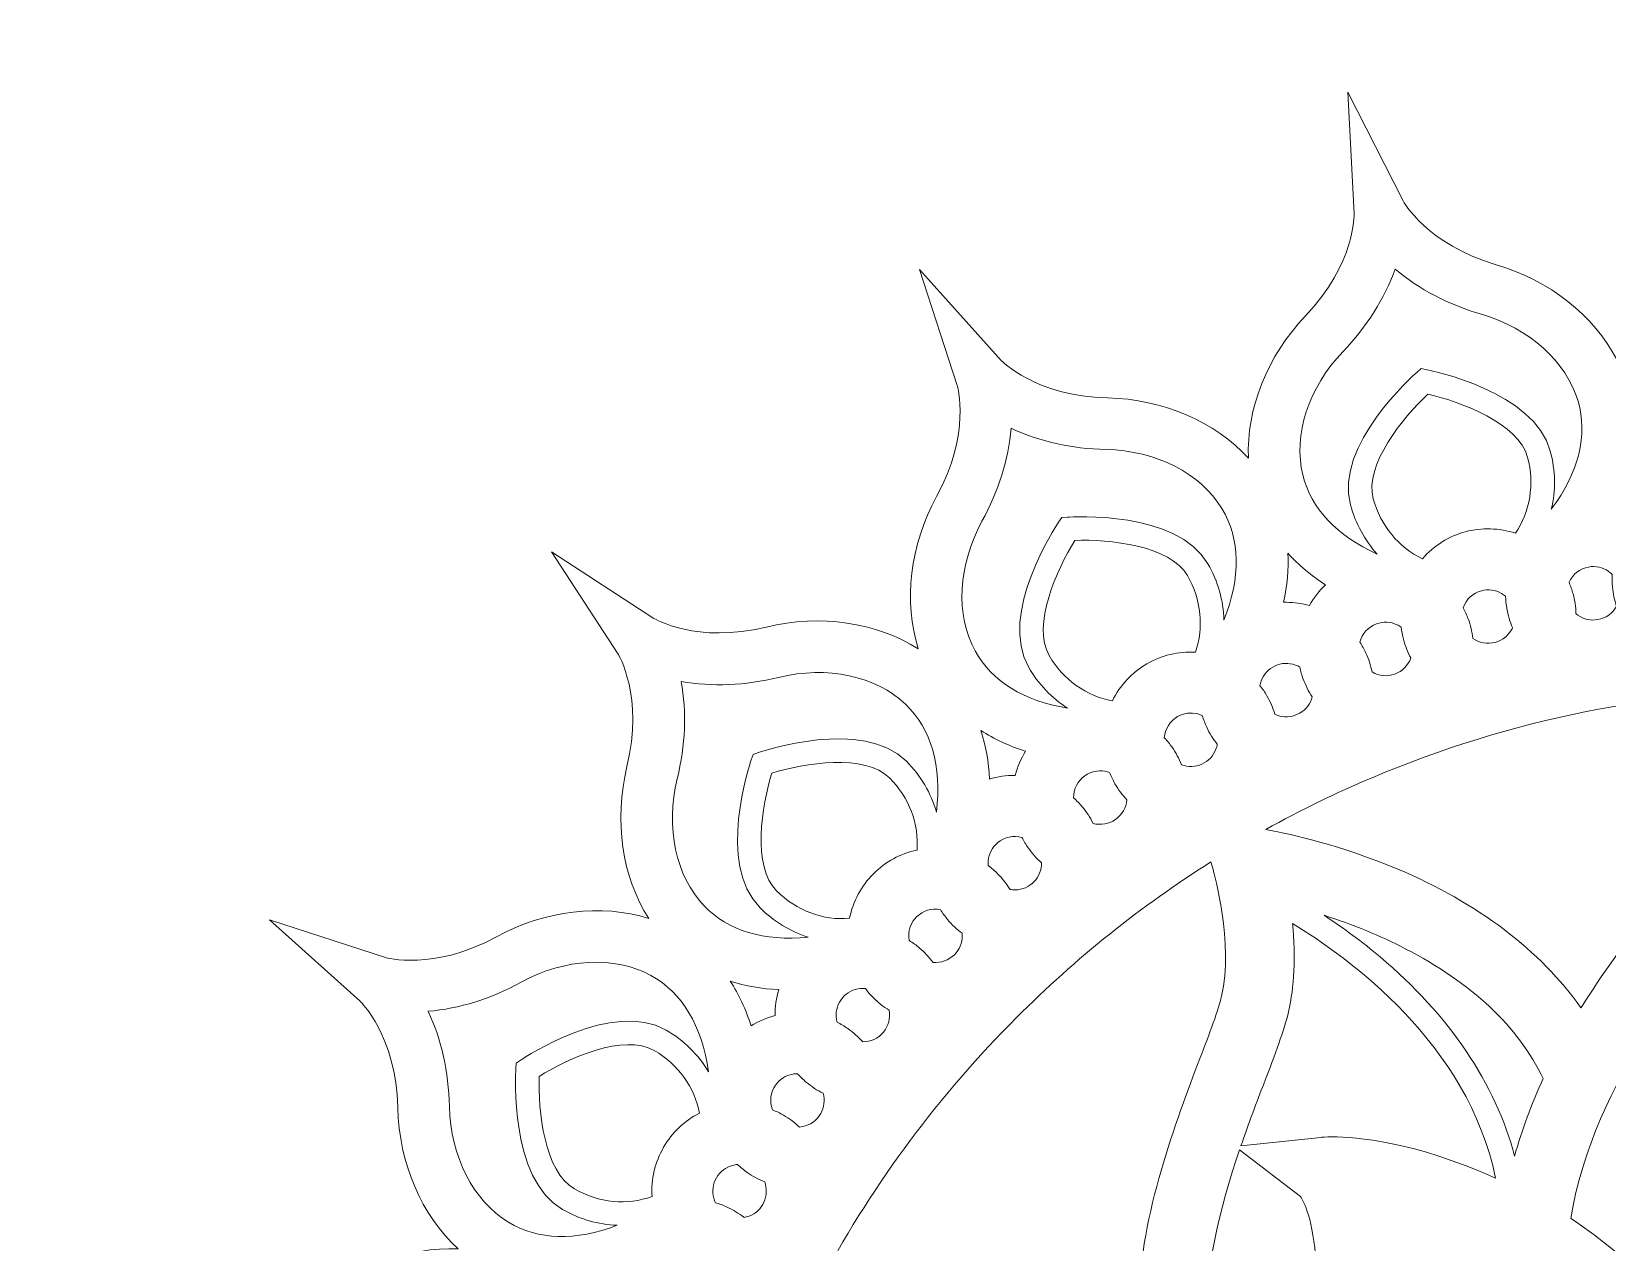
# Model space of a CAD drawing. Header units: millimetres. Extents: x 146 to 1170, y -927 to -143.
# Drawn here: x 807.7 to 968.6, y -268.2 to -144.6 of the extents above; entities that cross this region are included whole.
import ezdxf

# ---------------------------------------------------------------- set-up
doc = ezdxf.new("R2010")
doc.units = ezdxf.units.MM
doc.header["$MEASUREMENT"] = 0
doc.layers.add('Layer 4', color=7, linetype='Continuous')

msp = doc.modelspace()

# ---------------------------------------------------------------- linework, layer by layer
at = {"layer": 'Layer 4', "lineweight": 0}
for points, knots in [([(1146.48, -357.68), (1144.89, -352.23), (1141.3, -347.68), (1136.8, -345.36), (1141.74, -344.28), (1146.39, -340.81), (1149.34, -335.97), (1153.17, -329.69), (1158.04, -328.49), (1158.08, -328.48), (1158.08, -328.48), (1170.28, -325.9), (1170.28, -325.9), (1170.28, -325.9), (1158.1, -323.32), (1158.1, -323.32), (1158.05, -323.31), (1153.16, -322.1), (1149.34, -315.84), (1146.39, -310.99), (1141.74, -307.53), (1136.8, -306.44), (1141.3, -304.12), (1144.89, -299.57), (1146.48, -294.13), (1148.55, -287.06), (1152.95, -284.66), (1152.99, -284.64), (1152.99, -284.64), (1164.1, -278.99), (1164.1, -278.99), (1164.1, -278.99), (1151.67, -279.65), (1151.67, -279.65), (1151.47, -279.65), (1146.53, -279.7), (1141.27, -274.69), (1137.17, -270.77), (1131.79, -268.62), (1126.73, -268.86), (1130.47, -265.45), (1132.76, -260.12), (1132.89, -254.45), (1133.07, -247.06), (1136.58, -243.74), (1136.72, -243.6), (1136.72, -243.6), (1145.99, -235.27), (1145.99, -235.27), (1145.99, -235.27), (1134.15, -239.13), (1134.15, -239.13), (1134.1, -239.14), (1129.27, -240.54), (1122.83, -237.02), (1117.85, -234.3), (1112.09, -233.62), (1107.27, -235.15), (1110, -230.89), (1110.84, -225.16), (1109.5, -219.65), (1107.76, -212.5), (1110.36, -208.21), (1110.39, -208.17), (1110.39, -208.17), (1117.18, -197.73), (1117.18, -197.73), (1117.18, -197.73), (1106.75, -204.52), (1106.75, -204.52), (1106.7, -204.54), (1102.4, -207.15), (1095.26, -205.41), (1089.75, -204.07), (1084.02, -204.91), (1079.76, -207.64), (1081.29, -202.82), (1080.61, -197.06), (1077.89, -192.08), (1074.34, -185.59), (1075.72, -180.96), (1075.78, -180.77), (1075.78, -180.77), (1079.64, -168.92), (1079.64, -168.92), (1079.64, -168.92), (1071.32, -178.18), (1071.32, -178.18), (1071.29, -178.22), (1067.78, -181.85), (1060.46, -182.02), (1054.79, -182.15), (1049.46, -184.44), (1046.06, -188.18), (1046.29, -183.13), (1044.14, -177.74), (1040.23, -173.64), (1035.14, -168.31), (1035.26, -163.3), (1035.26, -163.26), (1035.26, -163.26), (1035.92, -150.81), (1035.92, -150.81), (1035.92, -150.81), (1030.28, -161.91), (1030.28, -161.91), (1030.26, -161.95), (1027.82, -166.37), (1020.79, -168.43), (1015.34, -170.03), (1010.79, -173.61), (1008.47, -178.11), (1007.38, -173.17), (1003.92, -168.52), (999.07, -165.57), (992.79, -161.74), (991.6, -156.87), (991.59, -156.83), (991.59, -156.83), (989.01, -144.64), (989.01, -144.64), (989.01, -144.64), (986.43, -156.81), (986.43, -156.81), (986.42, -156.86), (985.2, -161.76), (978.95, -165.57), (974.1, -168.52), (970.63, -173.17), (969.55, -178.11), (967.23, -173.61), (962.68, -170.03), (957.23, -168.43), (950.18, -166.36), (947.76, -161.96), (947.74, -161.92), (947.74, -161.92), (942.09, -150.81), (942.09, -150.81), (942.09, -150.81), (942.75, -163.24), (942.75, -163.24), (942.76, -163.29), (942.86, -168.33), (937.79, -173.64), (933.87, -177.74), (931.73, -183.13), (931.96, -188.18), (928.55, -184.44), (923.23, -182.15), (917.56, -182.02), (910.21, -181.85), (906.74, -178.22), (906.71, -178.19), (906.71, -178.19), (898.37, -168.92), (898.37, -168.92), (898.37, -168.92), (902.23, -180.76), (902.23, -180.76), (902.25, -180.81), (903.65, -185.65), (900.13, -192.08), (897.41, -197.06), (896.73, -202.82), (898.26, -207.64), (894, -204.91), (888.27, -204.07), (882.75, -205.41), (875.6, -207.15), (871.32, -204.55), (871.28, -204.52), (871.28, -204.52), (860.83, -197.73), (860.83, -197.73), (860.83, -197.73), (867.62, -208.16), (867.62, -208.16), (867.65, -208.2), (870.25, -212.51), (868.52, -219.65), (867.18, -225.16), (868.02, -230.89), (870.74, -235.15), (865.92, -233.62), (860.17, -234.3), (855.19, -237.02), (848.74, -240.55), (843.92, -239.14), (843.88, -239.13), (843.88, -239.13), (832.03, -235.27), (832.03, -235.27), (832.03, -235.27), (841.29, -243.59), (841.29, -243.59), (841.32, -243.63), (844.95, -247.12), (845.13, -254.45), (845.26, -260.12), (847.55, -265.45), (851.29, -268.86), (846.23, -268.62), (840.85, -270.77), (836.74, -274.68), (831.37, -279.81), (826.42, -279.65), (826.36, -279.65), (826.36, -279.65), (813.92, -278.99), (813.92, -278.99), (813.92, -278.99), (825.02, -284.63), (825.02, -284.63), (825.06, -284.65), (829.47, -287.08), (831.54, -294.13), (833.13, -299.57), (836.72, -304.12), (841.21, -306.44), (836.27, -307.53), (831.63, -310.99), (828.68, -315.84), (824.85, -322.11), (819.98, -323.31), (819.93, -323.32), (819.93, -323.32), (807.74, -325.9), (807.74, -325.9), (807.74, -325.9), (819.92, -328.48), (819.92, -328.48), (819.97, -328.49), (824.86, -329.7), (828.68, -335.97), (831.63, -340.81), (836.27, -344.28), (841.21, -345.36), (836.72, -347.68), (833.13, -352.23), (831.54, -357.68), (829.45, -364.78), (825.2, -367.08), (825.03, -367.17), (825.03, -367.17), (813.92, -372.82), (813.92, -372.82), (813.92, -372.82), (826.35, -372.16), (826.35, -372.16), (826.56, -372.16), (831.46, -372.08), (836.74, -377.12), (840.85, -381.04), (846.24, -383.19), (851.29, -382.95), (847.55, -386.36), (845.26, -391.68), (845.13, -397.35), (844.95, -404.72), (841.33, -408.17), (841.29, -408.2), (841.29, -408.2), (832.03, -416.54), (832.03, -416.54), (832.03, -416.54), (843.87, -412.68), (843.87, -412.68), (843.91, -412.66), (848.74, -411.26), (855.19, -414.78), (860.17, -417.5), (865.92, -418.18), (870.74, -416.65), (868.01, -420.91), (867.18, -426.64), (868.52, -432.16), (870.27, -439.35), (867.74, -443.46), (867.63, -443.63), (867.63, -443.63), (860.83, -454.08), (860.83, -454.08), (860.83, -454.08), (871.27, -447.29), (871.27, -447.29), (871.31, -447.26), (875.61, -444.66), (882.75, -446.39), (888.27, -447.73), (894, -446.9), (898.26, -444.17), (896.73, -448.99), (897.41, -454.74), (900.13, -459.72), (903.65, -466.17), (902.25, -470.99), (902.24, -471.03), (902.24, -471.03), (898.38, -482.88), (898.38, -482.88), (898.38, -482.88), (906.7, -473.62), (906.7, -473.62), (906.73, -473.59), (910.23, -469.96), (917.56, -469.79), (923.23, -469.65), (928.55, -467.36), (931.96, -463.62), (931.73, -468.68), (933.87, -474.06), (937.79, -478.17), (942.88, -483.5), (942.76, -488.5), (942.75, -488.55), (942.75, -488.55), (942.09, -500.99), (942.09, -500.99), (942.09, -500.99), (947.74, -489.9), (947.74, -489.9), (947.76, -489.85), (950.19, -485.44), (957.23, -483.38), (962.68, -481.78), (967.23, -478.19), (969.55, -473.7), (970.63, -478.64), (974.1, -483.28), (978.95, -486.23), (985.22, -490.06), (986.42, -494.93), (986.43, -494.98), (986.43, -494.98), (989.01, -507.17), (989.01, -507.17), (989.01, -507.17), (991.59, -494.99), (991.59, -494.99), (991.6, -494.94), (992.82, -490.04), (999.07, -486.23), (1003.92, -483.28), (1007.38, -478.64), (1008.47, -473.7), (1010.79, -478.19), (1015.34, -481.78), (1020.79, -483.38), (1027.88, -485.46), (1030.18, -489.71), (1030.27, -489.88), (1030.27, -489.88), (1035.92, -500.99), (1035.92, -500.99), (1035.92, -500.99), (1035.26, -488.56), (1035.26, -488.56), (1035.26, -488.51), (1035.16, -483.48), (1040.23, -478.17), (1044.14, -474.06), (1046.29, -468.68), (1046.05, -463.62), (1049.46, -467.36), (1054.79, -469.65), (1060.46, -469.79), (1067.81, -469.96), (1071.28, -473.58), (1071.31, -473.62), (1071.31, -473.62), (1079.64, -482.88), (1079.64, -482.88), (1079.64, -482.88), (1075.79, -471.05), (1075.79, -471.05), (1075.77, -471), (1074.38, -466.15), (1077.89, -459.72), (1080.61, -454.74), (1081.29, -448.99), (1079.76, -444.17), (1084.02, -446.9), (1089.75, -447.73), (1095.26, -446.39), (1102.41, -444.65), (1106.7, -447.26), (1106.74, -447.28), (1106.74, -447.28), (1117.18, -454.08), (1117.18, -454.08), (1117.18, -454.08), (1110.39, -443.64), (1110.39, -443.64), (1110.37, -443.6), (1107.76, -439.29), (1109.5, -432.16), (1110.84, -426.64), (1110, -420.91), (1107.27, -416.65), (1112.1, -418.18), (1117.85, -417.5), (1122.83, -414.78), (1129.31, -411.24), (1133.95, -412.62), (1134.14, -412.67), (1134.14, -412.67), (1145.99, -416.54), (1145.99, -416.54), (1145.99, -416.54), (1136.73, -408.21), (1136.73, -408.21), (1136.69, -408.18), (1133.06, -404.69), (1132.89, -397.35), (1132.76, -391.68), (1130.47, -386.36), (1126.73, -382.95), (1131.79, -383.19), (1137.17, -381.04), (1141.27, -377.12), (1146.6, -372.04), (1151.6, -372.15), (1151.65, -372.16), (1151.65, -372.16), (1164.1, -372.82), (1164.1, -372.82), (1164.1, -372.82), (1153, -367.17), (1153, -367.17), (1152.96, -367.15), (1148.55, -364.73), (1146.48, -357.68)], [0, 0, 0, 0, 1, 1, 1, 2, 2, 2, 3, 3, 3, 4, 4, 4, 5, 5, 5, 6, 6, 6, 7, 7, 7, 8, 8, 8, 9, 9, 9, 10, 10, 10, 11, 11, 11, 12, 12, 12, 13, 13, 13, 14, 14, 14, 15, 15, 15, 16, 16, 16, 17, 17, 17, 18, 18, 18, 19, 19, 19, 20, 20, 20, 21, 21, 21, 22, 22, 22, 23, 23, 23, 24, 24, 24, 25, 25, 25, 26, 26, 26, 27, 27, 27, 28, 28, 28, 29, 29, 29, 30, 30, 30, 31, 31, 31, 32, 32, 32, 33, 33, 33, 34, 34, 34, 35, 35, 35, 36, 36, 36, 37, 37, 37, 38, 38, 38, 39, 39, 39, 40, 40, 40, 41, 41, 41, 42, 42, 42, 43, 43, 43, 44, 44, 44, 45, 45, 45, 46, 46, 46, 47, 47, 47, 48, 48, 48, 49, 49, 49, 50, 50, 50, 51, 51, 51, 52, 52, 52, 53, 53, 53, 54, 54, 54, 55, 55, 55, 56, 56, 56, 57, 57, 57, 58, 58, 58, 59, 59, 59, 60, 60, 60, 61, 61, 61, 62, 62, 62, 63, 63, 63, 64, 64, 64, 65, 65, 65, 66, 66, 66, 67, 67, 67, 68, 68, 68, 69, 69, 69, 70, 70, 70, 71, 71, 71, 72, 72, 72, 73, 73, 73, 74, 74, 74, 75, 75, 75, 76, 76, 76, 77, 77, 77, 78, 78, 78, 79, 79, 79, 80, 80, 80, 81, 81, 81, 82, 82, 82, 83, 83, 83, 84, 84, 84, 85, 85, 85, 86, 86, 86, 87, 87, 87, 88, 88, 88, 89, 89, 89, 90, 90, 90, 91, 91, 91, 92, 92, 92, 93, 93, 93, 94, 94, 94, 95, 95, 95, 96, 96, 96, 97, 97, 97, 98, 98, 98, 99, 99, 99, 100, 100, 100, 101, 101, 101, 102, 102, 102, 103, 103, 103, 104, 104, 104, 105, 105, 105, 106, 106, 106, 107, 107, 107, 108, 108, 108, 109, 109, 109, 110, 110, 110, 111, 111, 111, 112, 112, 112, 113, 113, 113, 114, 114, 114, 115, 115, 115, 116, 116, 116, 117, 117, 117, 118, 118, 118, 119, 119, 119, 120, 120, 120, 121, 121, 121, 122, 122, 122, 123, 123, 123, 124, 124, 124, 125, 125, 125, 126, 126, 126, 127, 127, 127, 128, 128, 128, 129, 129, 129, 130, 130, 130, 131, 131, 131, 132, 132, 132, 133, 133, 133, 134, 134, 134, 135, 135, 135, 136, 136, 136, 137, 137, 137, 138, 138, 138, 139, 139, 139, 140, 140, 140, 141, 141, 141, 142, 142, 142, 143, 143, 143, 144, 144, 144, 144]), ([(962.87, -193.39), (963.34, -191.47), (963.3, -189.44), (962.77, -187.46), (961.14, -181.36), (950.61, -179.23), (950.16, -179.15), (950.16, -179.15), (949.58, -179.03), (949.58, -179.03), (949.58, -179.03), (949.14, -179.42), (949.14, -179.42), (948.79, -179.72), (940.74, -186.83), (942.37, -192.93), (942.88, -194.83), (943.82, -196.55), (945.1, -197.96), (940.97, -196.09), (938.35, -193.32), (937.51, -189.89), (936.51, -185.81), (938.08, -180.98), (941.61, -177.28), (944.05, -174.72), (945.84, -171.89), (946.93, -168.88), (949.39, -170.95), (952.35, -172.5), (955.75, -173.49), (960.65, -174.93), (964.43, -178.33), (965.6, -182.36), (966.61, -185.83), (965.67, -189.62), (962.87, -193.39)], [0, 0, 0, 0, 1, 1, 1, 2, 2, 2, 3, 3, 3, 4, 4, 4, 5, 5, 5, 6, 6, 6, 7, 7, 7, 8, 8, 8, 9, 9, 9, 10, 10, 10, 11, 11, 11, 12, 12, 12, 12]), ([(954.12, -195.68), (952.41, -196.14), (950.9, -197.09), (949.72, -198.43), (947.3, -197.31), (945.43, -195.04), (944.7, -192.31), (943.77, -188.86), (947.73, -184.02), (950.28, -181.64), (953.68, -182.42), (959.52, -184.63), (960.45, -188.09), (961.17, -190.79), (960.71, -193.66), (959.21, -195.83), (957.54, -195.29), (955.79, -195.24), (954.12, -195.68)], [0, 0, 0, 0, 1, 1, 1, 2, 2, 2, 3, 3, 3, 4, 4, 4, 5, 5, 5, 6, 6, 6, 6]), ([(929.45, -204.71), (929.41, -202.71), (928.85, -200.75), (927.82, -198.96), (924.66, -193.48), (913.94, -194.16), (913.48, -194.19), (913.48, -194.19), (912.9, -194.23), (912.9, -194.23), (912.9, -194.23), (912.57, -194.72), (912.57, -194.72), (912.31, -195.1), (906.37, -204.05), (909.53, -209.52), (910.52, -211.23), (911.87, -212.65), (913.49, -213.68), (909.01, -212.95), (905.76, -210.95), (904.06, -207.85), (902.04, -204.17), (902.31, -199.1), (904.76, -194.61), (906.46, -191.5), (907.46, -188.31), (907.73, -185.12), (910.63, -186.48), (913.89, -187.21), (917.43, -187.29), (922.54, -187.41), (927.07, -189.72), (929.25, -193.31), (931.13, -196.41), (931.19, -200.33), (929.45, -204.71)], [0, 0, 0, 0, 1, 1, 1, 2, 2, 2, 3, 3, 3, 4, 4, 4, 5, 5, 5, 6, 6, 6, 7, 7, 7, 8, 8, 8, 9, 9, 9, 10, 10, 10, 11, 11, 11, 12, 12, 12, 12]), ([(926.54, -207.97), (924.8, -207.88), (923.11, -208.28), (921.6, -209.15), (920.08, -210.03), (918.86, -211.34), (918.07, -212.93), (915.43, -212.48), (913.03, -210.77), (911.62, -208.32), (909.83, -205.23), (912.4, -199.53), (914.24, -196.56), (917.73, -196.44), (923.95, -197.07), (925.74, -200.16), (927.13, -202.58), (927.43, -205.49), (926.54, -207.97)], [0, 0, 0, 0, 1, 1, 1, 2, 2, 2, 3, 3, 3, 4, 4, 4, 5, 5, 5, 6, 6, 6, 6]), ([(935.98, -197.87), (937.06, -199.07), (938.35, -200.16), (939.83, -201.1), (939.18, -201.71), (938.63, -202.42), (938.18, -203.2), (937.41, -202.99), (936.62, -202.88), (935.83, -202.88), (935.73, -202.88), (935.63, -202.88), (935.54, -202.88), (935.91, -201.17), (936.06, -199.49), (935.98, -197.87)], [0, 0, 0, 0, 1, 1, 1, 2, 2, 2, 3, 3, 3, 4, 4, 4, 5, 5, 5, 5]), ([(969.11, -201.31), (969.17, -201.98), (969.31, -202.65), (969.52, -203.3), (969.13, -204.02), (968.44, -204.51), (967.63, -204.65), (966.91, -204.78), (966.19, -204.61), (965.59, -204.2), (965.52, -204.15), (965.45, -204.1), (965.39, -204.04), (965.37, -203.35), (965.27, -202.67), (965.09, -202.02), (964.99, -201.62), (964.85, -201.23), (964.68, -200.84), (965.05, -200.02), (965.81, -199.43), (966.68, -199.28), (967.4, -199.15), (968.12, -199.31), (968.72, -199.73), (968.85, -199.82), (968.98, -199.93), (969.1, -200.05), (969.07, -200.48), (969.08, -200.9), (969.11, -201.31)], [0, 0, 0, 0, 1, 1, 1, 2, 2, 2, 3, 3, 3, 4, 4, 4, 5, 5, 5, 6, 6, 6, 7, 7, 7, 8, 8, 8, 9, 9, 9, 10, 10, 10, 10]), ([(955.73, -201.7), (956.42, -201.52), (957.18, -201.62), (957.8, -201.98), (957.94, -202.06), (958.08, -202.16), (958.2, -202.26), (958.22, -202.69), (958.26, -203.11), (958.33, -203.52), (958.33, -203.52), (958.34, -203.54), (958.34, -203.54), (958.45, -204.2), (958.65, -204.85), (958.92, -205.47), (958.88, -205.55), (958.84, -205.63), (958.8, -205.7), (958.43, -206.33), (957.85, -206.78), (957.14, -206.97), (956.34, -207.19), (955.52, -207.03), (954.85, -206.56), (954.77, -205.88), (954.62, -205.21), (954.39, -204.58), (954.24, -204.19), (954.07, -203.81), (953.87, -203.43), (954.17, -202.59), (954.88, -201.93), (955.73, -201.7)], [0, 0, 0, 0, 1, 1, 1, 2, 2, 2, 3, 3, 3, 4, 4, 4, 5, 5, 5, 6, 6, 6, 7, 7, 7, 8, 8, 8, 9, 9, 9, 10, 10, 10, 11, 11, 11, 11]), ([(945.03, -205.08), (945.72, -204.83), (946.46, -204.86), (947.12, -205.17), (947.12, -205.17), (947.12, -205.17), (947.12, -205.17), (947.27, -205.24), (947.41, -205.32), (947.55, -205.42), (947.59, -205.84), (947.67, -206.26), (947.78, -206.66), (947.96, -207.32), (948.21, -207.96), (948.53, -208.56), (948.26, -209.33), (947.67, -209.92), (946.9, -210.2), (946.12, -210.49), (945.29, -210.41), (944.58, -209.99), (944.44, -209.32), (944.23, -208.67), (943.94, -208.06), (943.77, -207.68), (943.56, -207.32), (943.33, -206.96), (943.56, -206.1), (944.2, -205.38), (945.03, -205.08)], [0, 0, 0, 0, 1, 1, 1, 2, 2, 2, 3, 3, 3, 4, 4, 4, 5, 5, 5, 6, 6, 6, 7, 7, 7, 8, 8, 8, 9, 9, 9, 10, 10, 10, 10]), ([(936.75, -209.28), (936.91, -209.34), (937.06, -209.41), (937.2, -209.49), (937.29, -209.91), (937.4, -210.32), (937.54, -210.71), (937.78, -211.35), (938.09, -211.96), (938.46, -212.53), (938.44, -212.61), (938.41, -212.7), (938.38, -212.78), (938.14, -213.46), (937.63, -214.01), (936.97, -214.31), (936.31, -214.62), (935.57, -214.65), (934.89, -214.41), (934.81, -214.38), (934.73, -214.34), (934.65, -214.31), (934.45, -213.65), (934.18, -213.02), (933.84, -212.43), (933.64, -212.07), (933.4, -211.72), (933.13, -211.39), (933.16, -211.22), (933.2, -211.06), (933.26, -210.91), (933.51, -210.22), (934.01, -209.68), (934.67, -209.37), (935.33, -209.06), (936.07, -209.03), (936.75, -209.28)], [0, 0, 0, 0, 1, 1, 1, 2, 2, 2, 3, 3, 3, 4, 4, 4, 5, 5, 5, 6, 6, 6, 7, 7, 7, 8, 8, 8, 9, 9, 9, 10, 10, 10, 11, 11, 11, 12, 12, 12, 12]), ([(896.97, -213.3), (899.59, -215.81), (900.67, -219.59), (900.11, -224.29), (899.56, -222.35), (898.51, -220.58), (897.04, -219.11), (892.56, -214.64), (882.38, -218.07), (881.95, -218.21), (881.95, -218.21), (881.39, -218.4), (881.39, -218.4), (881.39, -218.4), (881.2, -218.96), (881.2, -218.96), (881.06, -219.39), (877.63, -229.58), (882.1, -234.05), (883.5, -235.45), (885.19, -236.47), (887.03, -237.05), (882.5, -237.5), (878.85, -236.41), (876.4, -233.86), (873.5, -230.83), (872.44, -225.86), (873.65, -220.89), (874.49, -217.45), (874.62, -214.11), (874.06, -210.96), (877.22, -211.52), (880.56, -211.38), (884, -210.54), (888.96, -209.34), (893.93, -210.39), (896.97, -213.3)], [0, 0, 0, 0, 1, 1, 1, 2, 2, 2, 3, 3, 3, 4, 4, 4, 5, 5, 5, 6, 6, 6, 7, 7, 7, 8, 8, 8, 9, 9, 9, 10, 10, 10, 11, 11, 11, 12, 12, 12, 12]), ([(989.01, -211.81), (1004.42, -211.81), (1019.37, -214.83), (1033.44, -220.78), (1037.14, -222.34), (1040.79, -224.12), (1044.3, -226.06), (1041.79, -226.53), (1036.6, -227.68), (1030.82, -230.11), (1022.68, -233.54), (1016.22, -238.43), (1012.11, -244.27), (1011.98, -244.04), (1011.84, -243.82), (1011.7, -243.6), (1007.42, -236.83), (1002.31, -231.23), (998.84, -227.6), (996.47, -225.12), (991.35, -218.45), (990.77, -217.69), (990.77, -217.69), (989.43, -216.03), (989.43, -216.03), (989.43, -216.03), (989.04, -216.3), (989.04, -216.3), (989.04, -216.3), (988.6, -215.98), (988.6, -215.98), (988.6, -215.98), (987.31, -217.6), (987.31, -217.6), (987.31, -217.6), (987.26, -217.67), (987.26, -217.67), (987.2, -217.74), (981.66, -225), (979.17, -227.6), (975.7, -231.23), (970.59, -236.83), (966.32, -243.6), (966.18, -243.82), (966.04, -244.04), (965.9, -244.27), (961.8, -238.43), (955.34, -233.54), (947.19, -230.11), (941.42, -227.68), (936.23, -226.53), (933.72, -226.06), (937.23, -224.12), (940.88, -222.34), (944.58, -220.78), (958.65, -214.83), (973.6, -211.81), (989.01, -211.81)], [0, 0, 0, 0, 1, 1, 1, 2, 2, 2, 3, 3, 3, 4, 4, 4, 5, 5, 5, 6, 6, 6, 7, 7, 7, 8, 8, 8, 9, 9, 9, 10, 10, 10, 11, 11, 11, 12, 12, 12, 13, 13, 13, 14, 14, 14, 15, 15, 15, 16, 16, 16, 17, 17, 17, 18, 18, 18, 19, 19, 19, 19]), ([(927.45, -219.27), (926.82, -219.64), (926.08, -219.73), (925.38, -219.55), (925.29, -219.52), (925.21, -219.5), (925.13, -219.47), (924.88, -218.83), (924.55, -218.23), (924.16, -217.67), (923.93, -217.34), (923.66, -217.01), (923.37, -216.7), (923.44, -215.81), (923.95, -214.99), (924.72, -214.55), (925.34, -214.19), (926.1, -214.09), (926.79, -214.28), (926.95, -214.32), (927.1, -214.38), (927.25, -214.45), (927.37, -214.86), (927.53, -215.25), (927.7, -215.63), (927.99, -216.24), (928.35, -216.83), (928.77, -217.37), (928.76, -217.45), (928.74, -217.54), (928.72, -217.62), (928.53, -218.32), (928.08, -218.91), (927.45, -219.27)], [0, 0, 0, 0, 1, 1, 1, 2, 2, 2, 3, 3, 3, 4, 4, 4, 5, 5, 5, 6, 6, 6, 7, 7, 7, 8, 8, 8, 9, 9, 9, 10, 10, 10, 11, 11, 11, 11]), ([(905.52, -220.92), (905.44, -219.17), (905.15, -217.5), (904.65, -215.96), (906, -216.84), (907.53, -217.55), (909.21, -218.08), (908.74, -218.84), (908.38, -219.67), (908.16, -220.54), (908.15, -220.54), (908.14, -220.54), (908.13, -220.54), (907.24, -220.54), (906.37, -220.67), (905.52, -220.92)], [0, 0, 0, 0, 1, 1, 1, 2, 2, 2, 3, 3, 3, 4, 4, 4, 5, 5, 5, 5]), ([(898.13, -228.17), (896.43, -228.53), (894.9, -229.36), (893.68, -230.58), (892.43, -231.83), (891.59, -233.4), (891.24, -235.13), (888.58, -235.38), (885.81, -234.35), (883.8, -232.34), (881.28, -229.82), (882.28, -223.65), (883.3, -220.31), (886.64, -219.29), (892.8, -218.29), (895.33, -220.81), (897.31, -222.8), (898.35, -225.53), (898.13, -228.17)], [0, 0, 0, 0, 1, 1, 1, 2, 2, 2, 3, 3, 3, 4, 4, 4, 5, 5, 5, 6, 6, 6, 6]), ([(917.3, -220.12), (917.46, -220.15), (917.62, -220.2), (917.77, -220.25), (917.93, -220.65), (918.12, -221.03), (918.32, -221.39), (918.66, -221.98), (919.07, -222.53), (919.54, -223.03), (919.48, -223.84), (919.06, -224.57), (918.39, -225.04), (917.71, -225.52), (916.88, -225.66), (916.1, -225.44), (915.79, -224.82), (915.41, -224.25), (914.98, -223.74), (914.72, -223.42), (914.42, -223.12), (914.1, -222.84), (914.1, -221.94), (914.53, -221.08), (915.26, -220.58), (915.85, -220.16), (916.58, -220), (917.3, -220.12)], [0, 0, 0, 0, 1, 1, 1, 2, 2, 2, 3, 3, 3, 4, 4, 4, 5, 5, 5, 6, 6, 6, 7, 7, 7, 8, 8, 8, 9, 9, 9, 9]), ([(905.4, -229.26), (905.46, -228.53), (905.8, -227.87), (906.36, -227.41), (907.04, -226.83), (907.98, -226.63), (908.84, -226.87), (909.03, -227.25), (909.25, -227.61), (909.48, -227.95), (909.87, -228.51), (910.33, -229.02), (910.84, -229.48), (910.84, -229.56), (910.84, -229.65), (910.83, -229.73), (910.77, -230.46), (910.42, -231.12), (909.87, -231.58), (909.31, -232.05), (908.6, -232.28), (907.88, -232.21), (907.79, -232.2), (907.71, -232.19), (907.62, -232.18), (907.26, -231.59), (906.83, -231.05), (906.35, -230.58), (906.06, -230.28), (905.74, -230.01), (905.4, -229.75), (905.38, -229.59), (905.38, -229.42), (905.4, -229.26)], [0, 0, 0, 0, 1, 1, 1, 2, 2, 2, 3, 3, 3, 4, 4, 4, 5, 5, 5, 6, 6, 6, 7, 7, 7, 8, 8, 8, 9, 9, 9, 10, 10, 10, 11, 11, 11, 11]), ([(989.01, -226.97), (990.19, -228.44), (991.92, -230.51), (993.78, -232.45), (1000.95, -239.94), (1010.74, -251.53), (1013.17, -265.75), (1010.57, -267.44), (1008.05, -269.48), (1005.67, -271.83), (1004.93, -256.94), (991.39, -236.58), (990.8, -235.71), (990.8, -235.71), (989.01, -233.03), (989.01, -233.03), (989.01, -233.03), (987.21, -235.71), (987.21, -235.71), (986.63, -236.58), (973.09, -256.93), (972.35, -271.83), (969.97, -269.48), (967.45, -267.44), (964.85, -265.75), (967.27, -251.53), (977.07, -239.94), (984.24, -232.45), (985.76, -230.85), (987.37, -229.01), (989.01, -226.97)], [0, 0, 0, 0, 1, 1, 1, 2, 2, 2, 3, 3, 3, 4, 4, 4, 5, 5, 5, 6, 6, 6, 7, 7, 7, 8, 8, 8, 9, 9, 9, 10, 10, 10, 10]), ([(929.22, -243.08), (928.89, -244.48), (928.02, -246.78), (927, -249.45), (924.58, -255.8), (920.94, -265.35), (920.76, -274.16), (914.56, -272.01), (907.65, -270.92), (900.22, -270.92), (896.43, -270.92), (892.5, -271.21), (888.52, -271.77), (893.77, -262.04), (900.42, -253.12), (908.29, -245.25), (914.32, -239.22), (920.99, -233.88), (928.13, -229.37), (928.13, -229.37), (928.38, -230.25), (928.38, -230.25), (928.4, -230.32), (930.46, -237.74), (929.22, -243.08)], [0, 0, 0, 0, 1, 1, 1, 2, 2, 2, 3, 3, 3, 4, 4, 4, 5, 5, 5, 6, 6, 6, 7, 7, 7, 8, 8, 8, 8]), ([(901.95, -238.84), (901.37, -239.41), (900.56, -239.7), (899.76, -239.63), (899.35, -239.08), (898.88, -238.58), (898.36, -238.14), (898.04, -237.88), (897.7, -237.63), (897.34, -237.4), (897.31, -237.24), (897.29, -237.08), (897.29, -236.91), (897.29, -236.18), (897.57, -235.5), (898.09, -234.98), (898.72, -234.35), (899.63, -234.07), (900.51, -234.23), (900.74, -234.59), (900.98, -234.94), (901.25, -235.25), (901.25, -235.25), (901.25, -235.25), (901.25, -235.25), (901.68, -235.77), (902.18, -236.24), (902.73, -236.66), (902.74, -236.74), (902.75, -236.83), (902.75, -236.91), (902.75, -237.64), (902.46, -238.33), (901.95, -238.84)], [0, 0, 0, 0, 1, 1, 1, 2, 2, 2, 3, 3, 3, 4, 4, 4, 5, 5, 5, 6, 6, 6, 7, 7, 7, 8, 8, 8, 9, 9, 9, 10, 10, 10, 11, 11, 11, 11]), ([(959.12, -259.4), (957.18, -252.01), (952.46, -245), (945.4, -239.07), (943.6, -237.56), (941.67, -236.13), (939.67, -234.82), (942.63, -235.77), (945.41, -236.91), (947.96, -238.23), (954.75, -241.71), (959.48, -246.17), (962.04, -251.48), (960.85, -254.08), (959.87, -256.74), (959.12, -259.4)], [0, 0, 0, 0, 1, 1, 1, 2, 2, 2, 3, 3, 3, 4, 4, 4, 5, 5, 5, 5]), ([(933.55, -251.94), (933.55, -251.94), (933.56, -251.92), (933.56, -251.92), (934.66, -249.03), (935.61, -246.54), (936.05, -244.67), (936.64, -242.12), (936.78, -239.09), (936.45, -235.67), (942.12, -239.09), (954.43, -247.95), (957.17, -261.64), (948.87, -257.9), (942.94, -257.44), (940.53, -257.44), (939.81, -257.44), (939.4, -257.48), (939.33, -257.49), (939.33, -257.49), (931.19, -258.36), (931.19, -258.36), (931.99, -256.03), (932.82, -253.85), (933.55, -251.94)], [0, 0, 0, 0, 1, 1, 1, 2, 2, 2, 3, 3, 3, 4, 4, 4, 5, 5, 5, 6, 6, 6, 7, 7, 7, 8, 8, 8, 8]), ([(872.51, -246.54), (867.04, -243.38), (858.09, -249.33), (857.71, -249.58), (857.71, -249.58), (857.22, -249.91), (857.22, -249.91), (857.22, -249.91), (857.18, -250.5), (857.18, -250.5), (857.15, -250.95), (856.48, -261.68), (861.95, -264.84), (863.69, -265.84), (865.59, -266.39), (867.53, -266.46), (863.27, -268.08), (859.45, -267.98), (856.42, -266.14), (852.83, -263.96), (850.52, -259.43), (850.4, -254.33), (850.32, -250.79), (849.59, -247.52), (848.23, -244.62), (851.42, -244.35), (854.61, -243.35), (857.72, -241.65), (862.2, -239.2), (867.28, -238.94), (870.96, -240.96), (874.15, -242.71), (876.17, -246.09), (876.84, -250.78), (875.81, -249.04), (874.33, -247.59), (872.51, -246.54)], [0, 0, 0, 0, 1, 1, 1, 2, 2, 2, 3, 3, 3, 4, 4, 4, 5, 5, 5, 6, 6, 6, 7, 7, 7, 8, 8, 8, 9, 9, 9, 10, 10, 10, 11, 11, 11, 12, 12, 12, 12]), ([(883.64, -245.05), (882.77, -245.28), (881.95, -245.63), (881.19, -246.1), (880.66, -244.43), (879.95, -242.9), (879.06, -241.54), (880.61, -242.04), (882.27, -242.33), (884.02, -242.41), (883.76, -243.27), (883.64, -244.15), (883.64, -245.05)], [0, 0, 0, 0, 1, 1, 1, 2, 2, 2, 3, 3, 3, 4, 4, 4, 4]), ([(892.36, -242.29), (892.53, -242.27), (892.69, -242.28), (892.86, -242.29), (893.11, -242.63), (893.39, -242.96), (893.68, -243.25), (894.16, -243.73), (894.7, -244.15), (895.28, -244.51), (895.43, -245.31), (895.22, -246.13), (894.69, -246.76), (894.16, -247.39), (893.39, -247.74), (892.58, -247.73), (892.12, -247.22), (891.61, -246.77), (891.06, -246.38), (890.72, -246.14), (890.35, -245.92), (889.97, -245.73), (889.93, -245.57), (889.9, -245.41), (889.88, -245.24), (889.82, -244.52), (890.04, -243.81), (890.51, -243.25), (890.98, -242.7), (891.64, -242.35), (892.36, -242.29)], [0, 0, 0, 0, 1, 1, 1, 2, 2, 2, 3, 3, 3, 4, 4, 4, 5, 5, 5, 6, 6, 6, 7, 7, 7, 8, 8, 8, 9, 9, 9, 10, 10, 10, 10]), ([(872.26, -258.5), (871.38, -260.02), (870.97, -261.75), (871.08, -263.51), (868.57, -264.45), (865.62, -264.17), (863.16, -262.75), (860.07, -260.97), (859.44, -254.75), (859.56, -251.26), (862.52, -249.41), (868.21, -246.84), (871.31, -248.63), (873.74, -250.03), (875.45, -252.41), (875.91, -255.02), (874.38, -255.8), (873.12, -257), (872.26, -258.5)], [0, 0, 0, 0, 1, 1, 1, 2, 2, 2, 3, 3, 3, 4, 4, 4, 5, 5, 5, 6, 6, 6, 6]), ([(885.93, -250.99), (886.22, -251.31), (886.52, -251.6), (886.84, -251.87), (887.36, -252.31), (887.94, -252.69), (888.55, -252.99), (888.57, -253.08), (888.59, -253.16), (888.6, -253.24), (888.73, -253.96), (888.57, -254.68), (888.15, -255.28), (887.68, -255.96), (886.95, -256.37), (886.13, -256.43), (885.63, -255.96), (885.08, -255.55), (884.5, -255.22), (884.14, -255.01), (883.76, -254.83), (883.37, -254.67), (883.06, -253.83), (883.18, -252.88), (883.68, -252.15), (884.1, -251.56), (884.73, -251.16), (885.44, -251.03), (885.61, -251), (885.76, -250.99), (885.93, -250.99)], [0, 0, 0, 0, 1, 1, 1, 2, 2, 2, 3, 3, 3, 4, 4, 4, 5, 5, 5, 6, 6, 6, 7, 7, 7, 8, 8, 8, 9, 9, 9, 10, 10, 10, 10]), ([(933.32, -251.86), (933.32, -251.86), (933.32, -251.86), (933.32, -251.86), (933.32, -251.86), (933.32, -251.86), (933.32, -251.86), (933.32, -251.86), (933.32, -251.86), (933.32, -251.86)], [0, 0, 0, 0, 1, 1, 1, 2, 2, 2, 3, 3, 3, 3]), ([(937.27, -263.52), (937.6, -264.02), (938.59, -265.87), (938.86, -270.32), (939.01, -272.78), (938.61, -277.73), (937.96, -284.41), (935.59, -282.18), (932.9, -280.17), (929.97, -278.43), (929.3, -278.03), (928.6, -277.64), (927.89, -277.26), (927.26, -271.53), (929.03, -264.7), (931.05, -258.77), (931.05, -258.77), (937.27, -263.52), (937.27, -263.52)], [0, 0, 0, 0, 1, 1, 1, 2, 2, 2, 3, 3, 3, 4, 4, 4, 5, 5, 5, 6, 6, 6, 6]), ([(879.31, -260.34), (879.48, -260.3), (879.64, -260.27), (879.8, -260.25), (880.11, -260.55), (880.44, -260.82), (880.78, -261.06), (881.34, -261.45), (881.94, -261.77), (882.58, -262.03), (882.6, -262.11), (882.63, -262.19), (882.65, -262.27), (882.84, -262.97), (882.74, -263.71), (882.38, -264.34), (882.02, -264.97), (881.43, -265.42), (880.73, -265.61), (880.64, -265.63), (880.56, -265.65), (880.47, -265.66), (879.94, -265.24), (879.35, -264.88), (878.74, -264.59), (878.36, -264.42), (877.96, -264.27), (877.55, -264.15), (877.48, -264), (877.43, -263.84), (877.38, -263.68), (877.2, -262.98), (877.29, -262.24), (877.66, -261.61), (878.02, -260.98), (878.61, -260.53), (879.31, -260.34)], [0, 0, 0, 0, 1, 1, 1, 2, 2, 2, 3, 3, 3, 4, 4, 4, 5, 5, 5, 6, 6, 6, 7, 7, 7, 8, 8, 8, 9, 9, 9, 10, 10, 10, 11, 11, 11, 12, 12, 12, 12])]:
    msp.add_open_spline(points, degree=3, knots=knots, dxfattribs=at)

doc.saveas('drawing.dxf')
